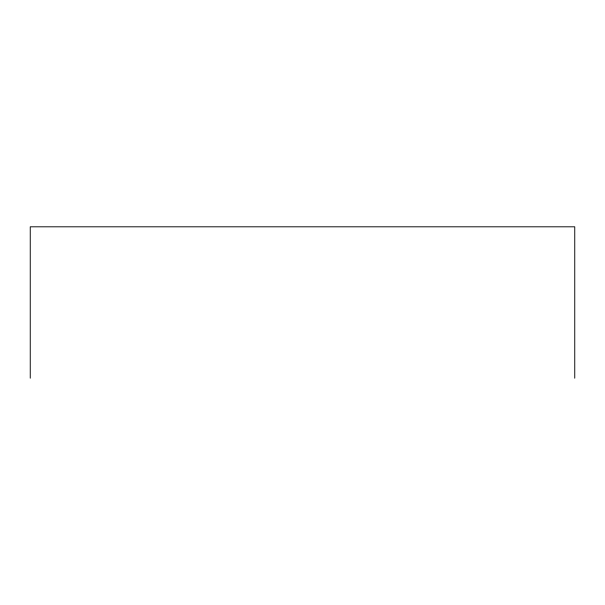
<?xml version="1.0" encoding="UTF-8"?>
<svg xmlns="http://www.w3.org/2000/svg" width="605" height="605" viewBox="0 0 605 605"><rect width="100%" height="100%" fill="white"/><g stroke="black" fill="none" stroke-linecap="round" stroke-linejoin="round"><path stroke-width="0.91" d="M574.75 378.193L574.75 226.807L30.25 226.807L30.25 378.193"/></g></svg>
